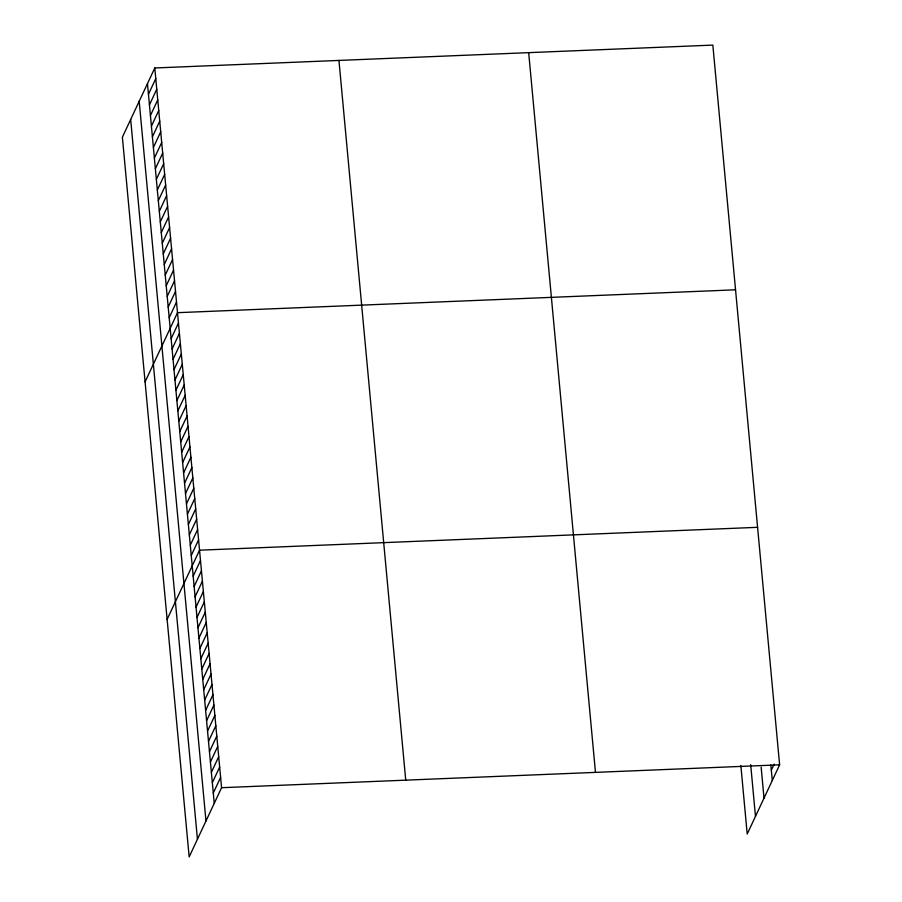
<?xml version="1.0" encoding="UTF-8"?>
<svg xmlns="http://www.w3.org/2000/svg" width="902" height="902" viewBox="0 0 902 902"><rect width="100%" height="100%" fill="white"/><g stroke="black" fill="none" stroke-linecap="round" stroke-linejoin="round"><path stroke-width="1.35" d="M154.794 67.977L122.379 137.172L189.161 856.9L221.576 787.705L154.794 67.977L712.839 45.1L779.621 764.828L747.206 834.023L740.858 765.618M148.458 94.259L155.787 78.609M149.439 104.891L156.768 89.253M150.431 115.535L157.76 99.896M151.412 126.179L158.741 110.529M152.404 136.811L159.733 121.172M153.396 147.454L160.725 131.805M154.377 158.098L161.706 142.448M155.37 168.73L162.698 153.092M156.35 179.374L163.679 163.724M157.343 190.006L164.671 174.368M158.324 200.65L165.652 185.011M159.316 211.293L166.644 195.644M160.297 221.926L167.625 206.287M161.289 232.569L168.618 216.931M162.281 243.213L169.61 227.563M163.262 253.845L170.591 238.207M164.254 264.489L171.583 248.839M165.235 275.133L172.564 259.483M166.227 285.765L173.556 270.126M167.208 296.408L174.537 280.759M168.2 307.041L175.529 291.402M169.181 317.684L176.51 302.046M145.087 381.873L177.502 312.678L735.547 289.813M171.132 338.656L178.461 323.006M172.09 348.984L179.419 333.334M173.049 359.3L180.377 343.662M174.007 369.628L181.336 353.99M174.965 379.956L182.294 364.318M175.924 390.284L183.253 374.646M176.882 400.612L184.211 384.974M177.841 410.94L185.169 395.29M178.799 421.268L186.128 405.618M179.757 431.596L187.086 415.946M180.716 441.912L188.044 426.274M181.674 452.24L189.003 436.602M182.632 462.568L189.961 446.93M183.591 472.896L190.92 457.258M184.549 483.224L191.878 467.586M185.508 493.552L192.836 477.902M186.466 503.88L193.795 488.23M187.424 514.208L194.753 498.558M188.383 524.536L195.7 508.886M189.341 534.852L196.659 519.214M190.299 545.18L197.617 529.542M191.247 555.508L198.575 539.87M167.129 619.392L199.534 550.197L757.579 527.32M193.163 576.164L200.492 560.525M194.122 586.492L201.45 570.842M195.08 596.82L202.409 581.17M196.038 607.147L203.367 591.498M196.997 617.475L204.326 601.826M197.955 627.792L205.284 612.154M198.914 638.12L206.242 622.481M199.872 648.448L207.201 632.809M200.83 658.776L208.159 643.137M201.789 669.104L209.117 653.465M202.747 679.432L210.076 663.782M203.705 689.759L211.034 674.11M204.664 700.087L211.993 684.438M205.622 710.404L212.951 694.765M206.581 720.732L213.909 705.093M207.539 731.06L214.868 715.421M208.497 741.388L215.826 725.749M209.456 751.716L216.784 736.077M210.414 762.043L217.743 746.394M211.372 772.371L218.701 756.722M212.331 782.699L219.66 767.05M213.289 793.027L220.618 777.377M771.334 770.15L774.153 764.129M221.576 787.705L779.621 764.828M770.849 764.986L772.292 780.478M761.141 767.174L764.005 798.146M750.689 764.727L755.481 816.355M528.685 52.643L595.467 772.383M338.949 60.423L405.731 780.162M147.466 83.615L214.248 803.344M139.19 101.283L205.972 821.023M130.666 119.492L197.437 839.232"/></g></svg>
